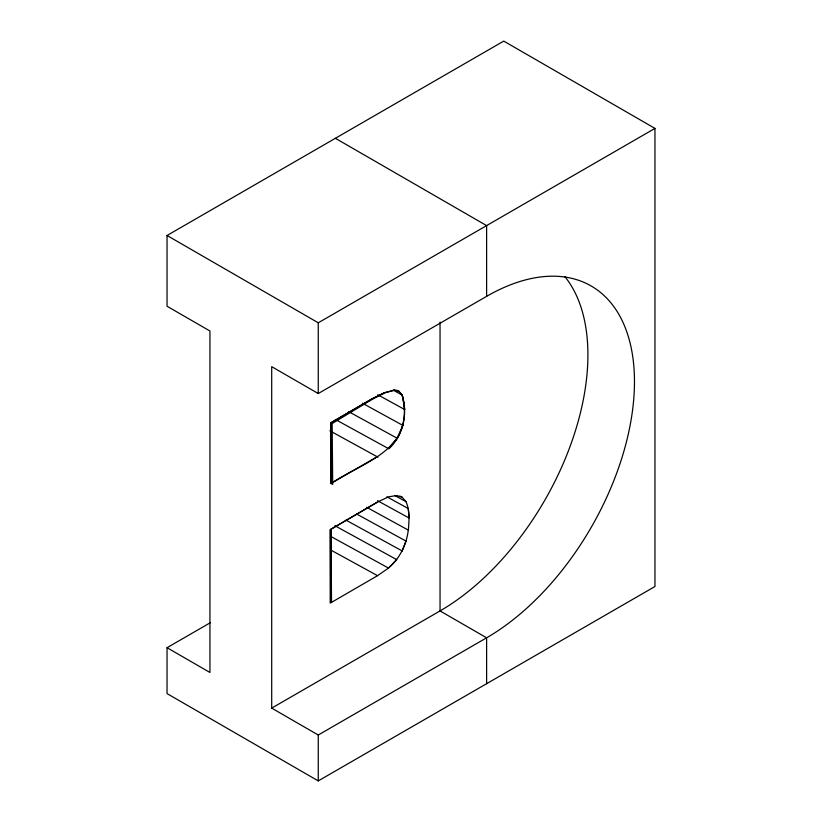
<?xml version="1.0" encoding="UTF-8"?>
<svg xmlns="http://www.w3.org/2000/svg" width="822" height="822" viewBox="0 0 822 822"><rect width="100%" height="100%" fill="white"/><g stroke="black" fill="none" stroke-linecap="round" stroke-linejoin="round"><path stroke-width="1.23" d="M335.448 419.508L388.868 448.812C403.407 435.3 407.897 413.805 402.205 395.094L398.917 391.364L402.205 395.094L404.804 409.582L377.75 394.745M396.666 390.131L399.03 391.426L394.539 390.111L384.449 392.649L372.027 398.793L330.783 422.796L331.071 483.531C352.905 468.437 380.925 460.351 397.18 438.239C404.917 425.231 406.253 409.479 402.112 395.043L393.132 390.121M366.715 507.308L408.277 530.098C406.561 544.688 399.739 558.518 388.426 568.023L331.132 536.612M402.184 550.956L405.965 541.071L356.543 513.966M388.333 448.514L397.088 438.198L402.924 425.426M399.893 496.046L402.225 497.331L396.831 495.502L388.703 496.817L377.843 501.872L330.002 529.728L330.238 603.112L377.534 575.677L388.508 568.074L396.738 559.638L334.873 525.71M330.783 422.796L331.071 483.531L332.705 484.425L332.139 423.536L372.602 399.112L384.788 392.844L394.622 390.152M384.788 392.844L372.119 398.845L330.876 422.847L332.139 423.536M330.978 483.48L377.154 456.724M331.215 529.101L331.451 602.485L331.215 529.101L377.843 501.872M167.041 647.695L209.939 672.468L209.939 331.009L167.041 306.236L167.041 235.493L503.742 41.1L654.959 128.407L654.959 586.507L318.258 780.9L167.041 693.593L167.041 647.695L210.237 622.757M167.041 235.493L318.258 322.799L654.959 128.407M271.702 708.122L440.047 610.931L486.614 637.81L318.258 735.012L271.702 708.122L271.702 366.663L318.258 393.543L486.614 296.352A209.107 120.721 -60 0 1 634.471 381.716A209.107 120.721 -60 0 1 486.614 637.81L486.614 683.709M398.999 391.416L394.539 390.111M372.119 398.845L372.602 399.112M362.399 403.201L403.099 425.529M348.785 411.709L397.519 438.434M329.879 430.8L377.915 457.145M394.704 495.461L405.934 501.615C410.075 510.503 409.058 520.634 408.359 530.149L408.277 530.098M386.885 496.807L408.318 508.561M377.565 500.721L409.099 518.024L408.226 508.51M345.928 520.11L402.092 550.904M331.389 550.37L377.534 575.677M335.386 138.291L486.614 225.608L486.614 296.352M402.133 497.279L406.017 501.667M440.047 322.101L440.047 610.931A209.107 120.721 -60 0 0 569.615 447.671A209.107 120.721 -60 0 0 564.909 276.665M318.258 322.799L318.258 393.543M318.258 735.012L318.258 780.9"/></g></svg>
